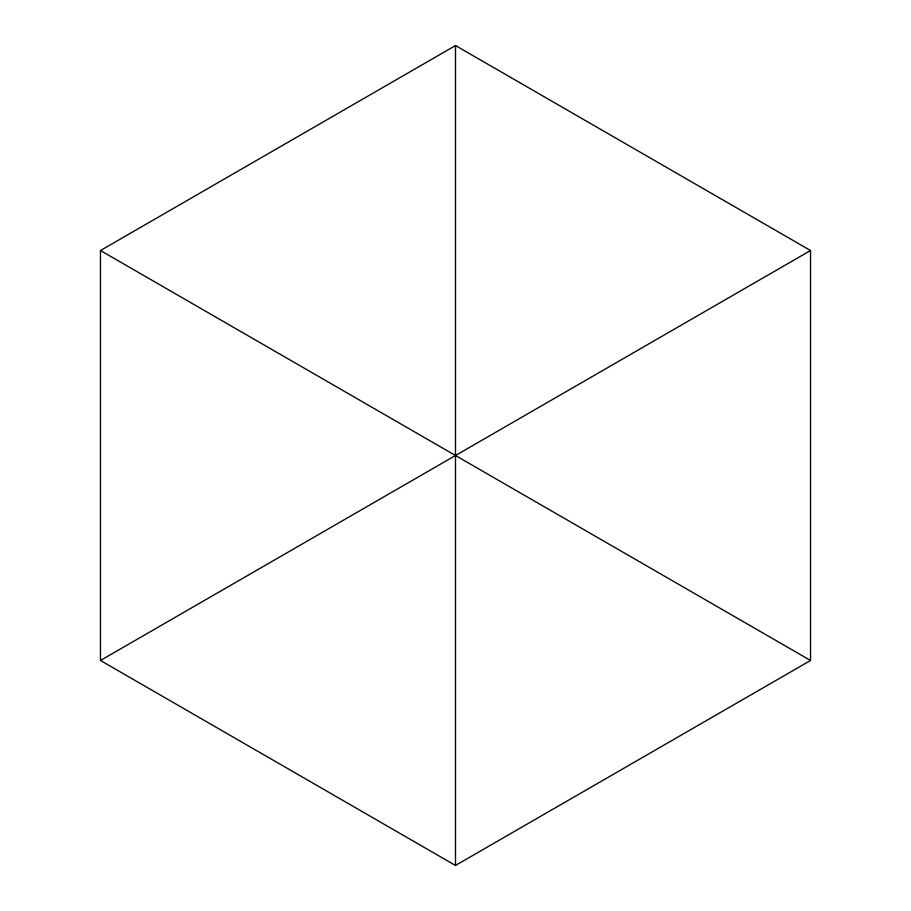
<?xml version="1.0" encoding="UTF-8"?>
<svg xmlns="http://www.w3.org/2000/svg" width="911" height="911" viewBox="0 0 911 911"><rect width="100%" height="100%" fill="white"/><g stroke="black" fill="none" stroke-linecap="round" stroke-linejoin="round"><path stroke-width="1.37" d="M100.472 250.525L455.5 45.55L810.528 250.525L810.528 660.475L455.5 865.45L100.472 660.475L100.472 250.525L810.528 660.475M100.472 660.475L810.528 250.525M455.5 45.55L455.5 865.45"/></g></svg>
